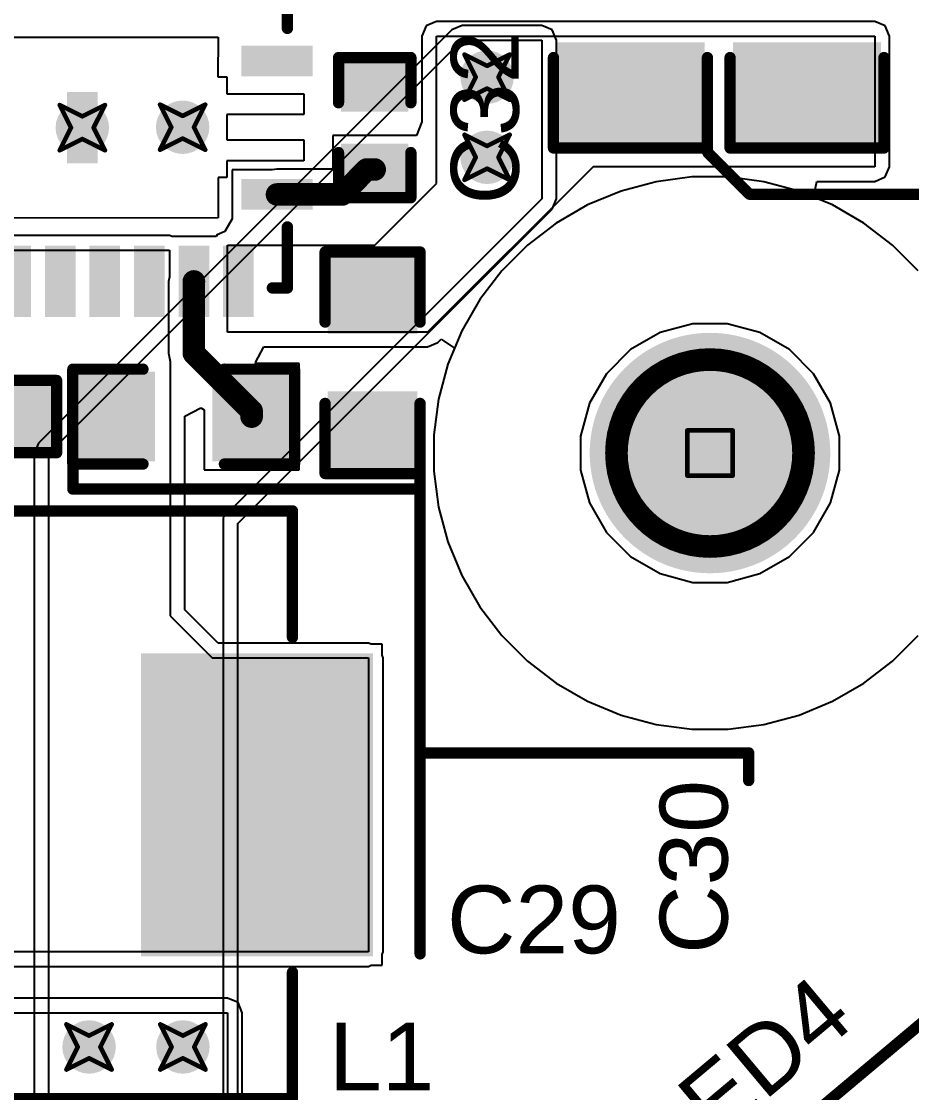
# Model space of a CAD drawing. Header units: inches. Extents: x -5 to 247, y -53 to 67.
# Drawn here: x 37.26 to 47.25, y -41.1 to -29.07 of the extents above; entities that cross this region are included whole.
import ezdxf

# ---------------------------------------------------------------- set-up
doc = ezdxf.new("R2010")
doc.units = ezdxf.units.IN
for name, color, linetype in [('Board Outline', 216, 'Continuous'), ('Bottom Layer', 5, 'Continuous'), ('Bottom Solder', 6, 'Continuous'), ('Drill Drawing', 1, 'Continuous'), ('Multi-Layer', 9, 'Continuous'), ('Pad Holes', 156, 'Continuous'), ('Top Layer', 1, 'Continuous'), ('Top Overlay', 2, 'Continuous'), ('Top Paste', 8, 'Continuous'), ('Top Solder', 216, 'Continuous'), ('Via Holes', 16, 'Continuous')]:
    doc.layers.add(name, color=color, linetype=linetype)
doc.styles.add('Arial', font='', dxfattribs={"height": 0.2})
doc.styles.get('Arial').set_extended_font_data('Arial')

# ---------------------------------------------------------------- blocks, each defined once
blk = doc.blocks.new('VQFN_20_EP_3_6_4_6__8')
at = {"layer": 'Top Layer'}
for points in [[(-0.628, 2.535), (-0.628, 1.835), (-0.872, 1.835), (-0.872, 2.535)], [(0.872, 2.535), (0.872, 1.835), (0.628, 1.835), (0.628, 2.535)], [(-1.377, 1.87), (-1.377, 1.626), (-2.077, 1.626), (-2.077, 1.87)], [(2.077, 1.87), (2.077, 1.626), (1.377, 1.626), (1.377, 1.87)], [(-1.377, 1.37), (-1.377, 1.126), (-2.077, 1.126), (-2.077, 1.37)], [(2.077, 1.37), (2.077, 1.126), (1.377, 1.126), (1.377, 1.37)], [(-1.377, 0.87), (-1.377, 0.626), (-2.077, 0.626), (-2.077, 0.87)], [(2.077, 0.87), (2.077, 0.626), (1.377, 0.626), (1.377, 0.87)], [(-1.377, 0.37), (-1.377, 0.126), (-2.077, 0.126), (-2.077, 0.37)], [(2.077, 0.37), (2.077, 0.126), (1.377, 0.126), (1.377, 0.37)], [(-0.35, 0.122), (0.35, 0.122), (0.35, -0.122), (-0.35, -0.122)], [(-1.377, -0.13), (-1.377, -0.374), (-2.077, -0.374), (-2.077, -0.13)], [(2.077, -0.13), (2.077, -0.374), (1.377, -0.374), (1.377, -0.13)], [(-1.377, -0.63), (-1.377, -0.874), (-2.077, -0.874), (-2.077, -0.63)], [(2.077, -0.63), (2.077, -0.874), (1.377, -0.874), (1.377, -0.63)], [(-1.377, -1.13), (-1.377, -1.374), (-2.077, -1.374), (-2.077, -1.13)], [(2.077, -1.13), (2.077, -1.374), (1.377, -1.374), (1.377, -1.13)], [(-1.377, -1.63), (-1.377, -1.874), (-2.077, -1.874), (-2.077, -1.63)], [(2.077, -1.63), (2.077, -1.874), (1.377, -1.874), (1.377, -1.63)], [(-0.628, -1.835), (-0.628, -2.535), (-0.872, -2.535), (-0.872, -1.835)], [(0.872, -1.835), (0.872, -2.535), (0.628, -2.535), (0.628, -1.835)]]:
    blk.add_hatch(color=1, dxfattribs=at).paths.add_polyline_path(points)
at = {"layer": 'Top Paste'}
for points in [[(-0.628, 2.535), (-0.628, 1.835), (-0.872, 1.835), (-0.872, 2.535)], [(0.872, 2.535), (0.872, 1.835), (0.628, 1.835), (0.628, 2.535)], [(-1.377, 1.87), (-1.377, 1.626), (-2.077, 1.626), (-2.077, 1.87)], [(2.077, 1.87), (2.077, 1.626), (1.377, 1.626), (1.377, 1.87)], [(-1.377, 1.37), (-1.377, 1.126), (-2.077, 1.126), (-2.077, 1.37)], [(2.077, 1.37), (2.077, 1.126), (1.377, 1.126), (1.377, 1.37)], [(-1.377, 0.87), (-1.377, 0.626), (-2.077, 0.626), (-2.077, 0.87)], [(2.077, 0.87), (2.077, 0.626), (1.377, 0.626), (1.377, 0.87)], [(-1.377, 0.37), (-1.377, 0.126), (-2.077, 0.126), (-2.077, 0.37)], [(2.077, 0.37), (2.077, 0.126), (1.377, 0.126), (1.377, 0.37)], [(-0.35, 0.122), (0.35, 0.122), (0.35, -0.122), (-0.35, -0.122)], [(-1.377, -0.13), (-1.377, -0.374), (-2.077, -0.374), (-2.077, -0.13)], [(2.077, -0.13), (2.077, -0.374), (1.377, -0.374), (1.377, -0.13)], [(-1.377, -0.63), (-1.377, -0.874), (-2.077, -0.874), (-2.077, -0.63)], [(2.077, -0.63), (2.077, -0.874), (1.377, -0.874), (1.377, -0.63)], [(-1.377, -1.13), (-1.377, -1.374), (-2.077, -1.374), (-2.077, -1.13)], [(2.077, -1.13), (2.077, -1.374), (1.377, -1.374), (1.377, -1.13)], [(-1.377, -1.63), (-1.377, -1.874), (-2.077, -1.874), (-2.077, -1.63)], [(2.077, -1.63), (2.077, -1.874), (1.377, -1.874), (1.377, -1.63)], [(-0.628, -1.835), (-0.628, -2.535), (-0.872, -2.535), (-0.872, -1.835)], [(0.872, -1.835), (0.872, -2.535), (0.628, -2.535), (0.628, -1.835)]]:
    blk.add_hatch(color=8, dxfattribs=at).paths.add_polyline_path(points)
at = {"layer": 'Top Solder'}
for points in [[(-0.578, 2.585), (-0.578, 1.785), (-0.922, 1.785), (-0.922, 2.585)], [(0.922, 2.585), (0.922, 1.785), (0.578, 1.785), (0.578, 2.585)], [(-1.327, 1.92), (-1.327, 1.576), (-2.127, 1.576), (-2.127, 1.92)], [(2.127, 1.92), (2.127, 1.576), (1.327, 1.576), (1.327, 1.92)], [(-1.327, 1.42), (-1.327, 1.076), (-2.127, 1.076), (-2.127, 1.42)], [(2.127, 1.42), (2.127, 1.076), (1.327, 1.076), (1.327, 1.42)], [(-1.327, 0.92), (-1.327, 0.576), (-2.127, 0.576), (-2.127, 0.92)], [(2.127, 0.92), (2.127, 0.576), (1.327, 0.576), (1.327, 0.92)], [(-1.327, 0.42), (-1.327, 0.076), (-2.127, 0.076), (-2.127, 0.42)], [(2.127, 0.42), (2.127, 0.076), (1.327, 0.076), (1.327, 0.42)], [(-0.4, 0.172), (0.4, 0.172), (0.4, -0.172), (-0.4, -0.172)], [(-1.327, -0.08), (-1.327, -0.424), (-2.127, -0.424), (-2.127, -0.08)], [(2.127, -0.08), (2.127, -0.424), (1.327, -0.424), (1.327, -0.08)], [(-1.327, -0.58), (-1.327, -0.924), (-2.127, -0.924), (-2.127, -0.58)], [(2.127, -0.58), (2.127, -0.924), (1.327, -0.924), (1.327, -0.58)], [(-1.327, -1.08), (-1.327, -1.424), (-2.127, -1.424), (-2.127, -1.08)], [(2.127, -1.08), (2.127, -1.424), (1.327, -1.424), (1.327, -1.08)], [(-1.327, -1.58), (-1.327, -1.924), (-2.127, -1.924), (-2.127, -1.58)], [(2.127, -1.58), (2.127, -1.924), (1.327, -1.924), (1.327, -1.58)], [(-0.578, -1.785), (-0.578, -2.585), (-0.922, -2.585), (-0.922, -1.785)], [(0.922, -1.785), (0.922, -2.585), (0.578, -2.585), (0.578, -1.785)]]:
    blk.add_hatch(color=216, dxfattribs=at).paths.add_polyline_path(points)
at = {"layer": 'Top Layer'}
for p, q in [((-0.374, 1.619), (-0.374, 2.481)), ((-0.374, 2.481), (-0.143, 2.48)), ((-0.143, 2.48), (-0.144, 1.618)), ((0.143, 1.621), (0.146, 2.485)), ((0.146, 2.485), (0.376, 2.485)), ((0.376, 2.485), (0.38, 1.621)), ((-0.567, 1.522), (-0.567, 1.62)), ((-0.567, 1.62), (-0.374, 1.619)), ((-0.144, 1.618), (0.145, 1.619)), ((0.145, 1.619), (0.143, 1.621)), ((0.38, 1.621), (0.565, 1.618)), ((0.565, 1.618), (0.566, 1.522)), ((-1.014, -1.526), (-1.016, 1.522)), ((-1.016, 1.522), (-0.567, 1.522)), ((0.566, 1.522), (1.016, 1.521)), ((1.016, 1.521), (1.016, -1.526)), ((-0.561, -1.526), (-1.014, -1.526)), ((-0.561, -1.624), (-0.561, -1.526)), ((1.016, -1.526), (0.571, -1.523)), ((0.571, -1.523), (0.571, -1.621)), ((-0.371, -1.621), (-0.561, -1.624)), ((-0.371, -2.485), (-0.371, -1.621)), ((0.147, -1.621), (-0.137, -1.624)), ((-0.137, -1.624), (-0.137, -2.485)), ((0.147, -2.485), (0.147, -1.621)), ((0.571, -1.621), (0.381, -1.624)), ((0.381, -1.624), (0.381, -2.485)), ((-0.137, -2.485), (-0.371, -2.485)), ((0.381, -2.485), (0.147, -2.485))]:
    blk.add_line(p, q, dxfattribs=at)
at = {"layer": 'Top Overlay', "const_width": 0.127}
for points in [[(-0.871, 2.823), (-0.617, 2.823)], [(-0.871, 2.823), (-0.744, 2.696)], [(-0.617, 2.823), (-0.744, 2.696)], [(-1.8, 2.298), (-1.115, 2.298)], [(-1.8, 2.298), (-1.8, 2.129)], [(1.115, 2.298), (1.8, 2.298)], [(1.8, 2.298), (1.8, 2.129)], [(-1.8, -2.133), (-1.8, -2.302)], [(1.8, -2.133), (1.8, -2.302)], [(-1.8, -2.302), (-1.115, -2.302)], [(1.115, -2.302), (1.8, -2.302)]]:
    blk.add_lwpolyline(points, dxfattribs=at)
at = {"layer": 'Top Overlay', "const_width": 0.0635}
for points in [[(-0.903, 2.823, 1), (-0.84, 2.823, 1)], [(-0.903, 2.823, 1), (-0.84, 2.823, 1)], [(-0.649, 2.823, 1), (-0.586, 2.823, 1)], [(-0.649, 2.823, 1), (-0.586, 2.823, 1)], [(-0.776, 2.696, 1), (-0.713, 2.696, 1)], [(-0.776, 2.696, 1), (-0.713, 2.696, 1)], [(-1.832, 2.298, 1), (-1.768, 2.298, 1)], [(-1.832, 2.298, 1), (-1.768, 2.298, 1)], [(-1.147, 2.298, 1), (-1.083, 2.298, 1)], [(1.083, 2.298, 1), (1.147, 2.298, 1)], [(1.768, 2.298, 1), (1.832, 2.298, 1)], [(1.768, 2.298, 1), (1.832, 2.298, 1)], [(-1.832, 2.129, 1), (-1.768, 2.129, 1)], [(1.768, 2.129, 1), (1.832, 2.129, 1)], [(-1.832, -2.133, 1), (-1.768, -2.133, 1)], [(1.768, -2.133, 1), (1.832, -2.133, 1)], [(-1.832, -2.302, 1), (-1.768, -2.302, 1)], [(-1.832, -2.302, 1), (-1.768, -2.302, 1)], [(-1.147, -2.302, 1), (-1.083, -2.302, 1)], [(1.083, -2.302, 1), (1.147, -2.302, 1)], [(1.768, -2.302, 1), (1.832, -2.302, 1)], [(1.768, -2.302, 1), (1.832, -2.302, 1)]]:
    blk.add_lwpolyline(points, format="xyb", close=True, dxfattribs=at)
blk = doc.blocks.new('HMS0603_2R2_14')
at = {"layer": 'Top Layer'}
for points in [[(-4.552, 1.65), (-2.052, 1.65), (-2.052, -1.65), (-4.552, -1.65)], [(2.052, 1.65), (4.552, 1.65), (4.552, -1.65), (2.052, -1.65)]]:
    blk.add_hatch(color=1, dxfattribs=at).paths.add_polyline_path(points)
at = {"layer": 'Top Paste'}
for points in [[(-4.552, 1.65), (-2.052, 1.65), (-2.052, -1.65), (-4.552, -1.65)], [(2.052, 1.65), (4.552, 1.65), (4.552, -1.65), (2.052, -1.65)]]:
    blk.add_hatch(color=8, dxfattribs=at).paths.add_polyline_path(points)
at = {"layer": 'Top Solder'}
for points in [[(-4.603, 1.701), (-2.001, 1.701), (-2.001, -1.701), (-4.603, -1.701)], [(2.001, 1.701), (4.603, 1.701), (4.603, -1.701), (2.001, -1.701)]]:
    blk.add_hatch(color=216, dxfattribs=at).paths.add_polyline_path(points)
at = {"layer": 'Top Overlay', "const_width": 0.127}
for points in [[(-3.7, 3.3), (3.7, 3.3)], [(-3.7, 1.881), (-3.7, 3.3)], [(3.7, 1.881), (3.7, 3.3)], [(-3.7, -3.3), (-3.7, -1.881)], [(3.7, -3.3), (3.7, -1.881)], [(-3.7, -3.3), (3.7, -3.3)]]:
    blk.add_lwpolyline(points, dxfattribs=at)
at = {"layer": 'Top Overlay', "const_width": 0.0635}
for points in [[(-3.732, 3.3, 1), (-3.668, 3.3, 1)], [(-3.732, 3.3, 1), (-3.668, 3.3, 1)], [(3.668, 3.3, 1), (3.732, 3.3, 1)], [(3.668, 3.3, 1), (3.732, 3.3, 1)], [(-3.732, 1.881, 1), (-3.668, 1.881, 1)], [(3.668, 1.881, 1), (3.732, 1.881, 1)], [(-3.732, -1.881, 1), (-3.668, -1.881, 1)], [(3.668, -1.881, 1), (3.732, -1.881, 1)], [(-3.732, -3.3, 1), (-3.668, -3.3, 1)], [(-3.732, -3.3, 1), (-3.668, -3.3, 1)], [(3.668, -3.3, 1), (3.732, -3.3, 1)], [(3.668, -3.3, 1), (3.732, -3.3, 1)]]:
    blk.add_lwpolyline(points, format="xyb", close=True, dxfattribs=at)
blk = doc.blocks.new('R___0402_21')
at = {"layer": 'Top Layer'}
for points in [[(-0.699, -0.318), (-0.699, 0.318), (-0.241, 0.318), (-0.241, -0.318)], [(0.241, -0.318), (0.241, 0.318), (0.699, 0.318), (0.699, -0.318)]]:
    blk.add_hatch(color=1, dxfattribs=at).paths.add_polyline_path(points)
at = {"layer": 'Top Paste'}
for points in [[(-0.699, -0.318), (-0.699, 0.318), (-0.241, 0.318), (-0.241, -0.318)], [(0.241, -0.318), (0.241, 0.318), (0.699, 0.318), (0.699, -0.318)]]:
    blk.add_hatch(color=8, dxfattribs=at).paths.add_polyline_path(points)
at = {"layer": 'Top Solder'}
for points in [[(-0.754, -0.373), (-0.754, 0.373), (-0.186, 0.373), (-0.186, -0.373)], [(0.186, -0.373), (0.186, 0.373), (0.754, 0.373), (0.754, -0.373)]]:
    blk.add_hatch(color=216, dxfattribs=at).paths.add_polyline_path(points)
at = {"layer": 'Top Overlay'}
for points, const_width in [([(-0.787, 0.406), (-0.787, -0.406)], 0.127), ([(0.787, 0.406), (-0.787, 0.406)], 0.127), ([(0.787, 0.406), (0.787, -0.406)], 0.127), ([(0.787, -0.406), (-0.787, -0.406)], 0.127), ([(0.813, -0.432), (-0.813, -0.432)], 0.00323)]:
    blk.add_lwpolyline(points, dxfattribs=dict(at, const_width=const_width))
for points, const_width in [([(-0.819, 0.406, 1), (-0.756, 0.406, 1)], 0.0635), ([(-0.819, 0.406, 1), (-0.756, 0.406, 1)], 0.0635), ([(0.756, 0.406, 1), (0.819, 0.406, 1)], 0.0635), ([(0.756, 0.406, 1), (0.819, 0.406, 1)], 0.0635), ([(-0.819, -0.406, 1), (-0.756, -0.406, 1)], 0.0635), ([(-0.819, -0.406, 1), (-0.756, -0.406, 1)], 0.0635), ([(0.756, -0.406, 1), (0.819, -0.406, 1)], 0.0635), ([(0.756, -0.406, 1), (0.819, -0.406, 1)], 0.0635), ([(-0.814, -0.432, 1), (-0.812, -0.432, 1)], 0.00161), ([(0.812, -0.432, 1), (0.814, -0.432, 1)], 0.00161)]:
    blk.add_lwpolyline(points, format="xyb", close=True, dxfattribs=dict(at, const_width=const_width))
blk = doc.blocks.new('C___0402_44')
at = {"layer": 'Top Layer'}
for points in [[(-0.699, -0.318), (-0.699, 0.317), (-0.241, 0.317), (-0.241, -0.318)], [(0.241, -0.318), (0.241, 0.317), (0.699, 0.317), (0.699, -0.318)]]:
    blk.add_hatch(color=1, dxfattribs=at).paths.add_polyline_path(points)
at = {"layer": 'Top Paste'}
for points in [[(-0.699, -0.318), (-0.699, 0.317), (-0.241, 0.317), (-0.241, -0.318)], [(0.241, -0.318), (0.241, 0.317), (0.699, 0.317), (0.699, -0.318)]]:
    blk.add_hatch(color=8, dxfattribs=at).paths.add_polyline_path(points)
at = {"layer": 'Top Solder'}
for points in [[(-0.758, -0.377), (-0.758, 0.377), (-0.181, 0.377), (-0.181, -0.377)], [(0.181, -0.377), (0.181, 0.377), (0.758, 0.377), (0.758, -0.377)]]:
    blk.add_hatch(color=216, dxfattribs=at).paths.add_polyline_path(points)
at = {"layer": 'Top Overlay', "const_width": 0.127}
for points in [[(-0.279, 0.406), (-0.787, 0.406)], [(-0.787, -0.406), (-0.787, 0.406)], [(0.787, 0.406), (0.279, 0.406)], [(0.787, -0.406), (0.787, 0.406)], [(-0.279, -0.406), (-0.787, -0.406)], [(0.787, -0.406), (0.279, -0.406)]]:
    blk.add_lwpolyline(points, dxfattribs=at)
at = {"layer": 'Top Overlay', "const_width": 0.0635}
for points in [[(-0.819, 0.406, 1), (-0.756, 0.406, 1)], [(-0.819, 0.406, 1), (-0.756, 0.406, 1)], [(-0.311, 0.406, 1), (-0.248, 0.406, 1)], [(0.248, 0.406, 1), (0.311, 0.406, 1)], [(0.756, 0.406, 1), (0.819, 0.406, 1)], [(0.756, 0.406, 1), (0.819, 0.406, 1)], [(-0.819, -0.406, 1), (-0.756, -0.406, 1)], [(-0.819, -0.406, 1), (-0.756, -0.406, 1)], [(-0.311, -0.406, 1), (-0.248, -0.406, 1)], [(0.248, -0.406, 1), (0.311, -0.406, 1)], [(0.756, -0.406, 1), (0.819, -0.406, 1)], [(0.756, -0.406, 1), (0.819, -0.406, 1)]]:
    blk.add_lwpolyline(points, format="xyb", close=True, dxfattribs=at)
blk = doc.blocks.new('C___0603_46')
at = {"layer": 'Top Layer'}
for points in [[(-0.381, 0.445), (-0.381, -0.445), (-1.143, -0.445), (-1.143, 0.445)], [(1.143, 0.445), (1.143, -0.445), (0.381, -0.445), (0.381, 0.445)]]:
    blk.add_hatch(color=1, dxfattribs=at).paths.add_polyline_path(points)
at = {"layer": 'Top Paste'}
for points in [[(-0.381, 0.445), (-0.381, -0.445), (-1.143, -0.445), (-1.143, 0.445)], [(1.143, 0.445), (1.143, -0.445), (0.381, -0.445), (0.381, 0.445)]]:
    blk.add_hatch(color=8, dxfattribs=at).paths.add_polyline_path(points)
at = {"layer": 'Top Solder'}
for points in [[(-0.321, 0.504), (-0.321, -0.504), (-1.203, -0.504), (-1.203, 0.504)], [(1.203, 0.504), (1.203, -0.504), (0.321, -0.504), (0.321, 0.504)]]:
    blk.add_hatch(color=216, dxfattribs=at).paths.add_polyline_path(points)
at = {"layer": 'Top Overlay', "const_width": 0.127}
for points in [[(-1.245, 0.533), (-1.245, -0.533)], [(-1.245, 0.533), (-0.457, 0.533)], [(0.457, 0.533), (1.245, 0.533)], [(1.245, 0.533), (1.245, -0.533)], [(-1.245, -0.533), (-0.457, -0.533)], [(0.457, -0.533), (1.245, -0.533)]]:
    blk.add_lwpolyline(points, dxfattribs=at)
at = {"layer": 'Top Overlay', "const_width": 0.0635}
for points in [[(-1.276, 0.533, 1), (-1.213, 0.533, 1)], [(-1.276, 0.533, 1), (-1.213, 0.533, 1)], [(-0.489, 0.533, 1), (-0.425, 0.533, 1)], [(0.425, 0.533, 1), (0.489, 0.533, 1)], [(1.213, 0.533, 1), (1.276, 0.533, 1)], [(1.213, 0.533, 1), (1.276, 0.533, 1)], [(-1.276, -0.533, 1), (-1.213, -0.533, 1)], [(-1.276, -0.533, 1), (-1.213, -0.533, 1)], [(-0.489, -0.533, 1), (-0.425, -0.533, 1)], [(0.425, -0.533, 1), (0.489, -0.533, 1)], [(1.213, -0.533, 1), (1.276, -0.533, 1)], [(1.213, -0.533, 1), (1.276, -0.533, 1)]]:
    blk.add_lwpolyline(points, format="xyb", close=True, dxfattribs=at)
blk = doc.blocks.new('C___0603_47')
at = {"layer": 'Top Layer'}
for points in [[(-0.381, 0.445), (-0.381, -0.445), (-1.143, -0.445), (-1.143, 0.445)], [(1.143, 0.445), (1.143, -0.445), (0.381, -0.445), (0.381, 0.445)]]:
    blk.add_hatch(color=1, dxfattribs=at).paths.add_polyline_path(points)
at = {"layer": 'Top Paste'}
for points in [[(-0.381, 0.445), (-0.381, -0.445), (-1.143, -0.445), (-1.143, 0.445)], [(1.143, 0.445), (1.143, -0.445), (0.381, -0.445), (0.381, 0.445)]]:
    blk.add_hatch(color=8, dxfattribs=at).paths.add_polyline_path(points)
at = {"layer": 'Top Solder'}
for points in [[(-0.321, 0.504), (-0.321, -0.504), (-1.203, -0.504), (-1.203, 0.504)], [(1.203, 0.504), (1.203, -0.504), (0.321, -0.504), (0.321, 0.504)]]:
    blk.add_hatch(color=216, dxfattribs=at).paths.add_polyline_path(points)
at = {"layer": 'Top Overlay', "const_width": 0.127}
for points in [[(-1.245, -0.533), (-1.245, 0.533)], [(-1.245, 0.533), (-0.457, 0.533)], [(0.457, 0.533), (1.245, 0.533)], [(1.245, -0.533), (1.245, 0.533)], [(-1.245, -0.533), (-0.457, -0.533)], [(0.457, -0.533), (1.245, -0.533)]]:
    blk.add_lwpolyline(points, dxfattribs=at)
at = {"layer": 'Top Overlay', "const_width": 0.0635}
for points in [[(-1.276, 0.533, 1), (-1.213, 0.533, 1)], [(-1.276, 0.533, 1), (-1.213, 0.533, 1)], [(-0.489, 0.533, 1), (-0.425, 0.533, 1)], [(0.425, 0.533, 1), (0.489, 0.533, 1)], [(1.213, 0.533, 1), (1.276, 0.533, 1)], [(1.213, 0.533, 1), (1.276, 0.533, 1)], [(-1.276, -0.533, 1), (-1.213, -0.533, 1)], [(-1.276, -0.533, 1), (-1.213, -0.533, 1)], [(-0.489, -0.533, 1), (-0.425, -0.533, 1)], [(0.425, -0.533, 1), (0.489, -0.533, 1)], [(1.213, -0.533, 1), (1.276, -0.533, 1)], [(1.213, -0.533, 1), (1.276, -0.533, 1)]]:
    blk.add_lwpolyline(points, format="xyb", close=True, dxfattribs=at)
blk = doc.blocks.new('C___0805_48')
at = {"layer": 'Top Layer'}
for points in [[(-1.524, 0.762), (-0.508, 0.762), (-0.508, -0.762), (-1.524, -0.762)], [(0.508, 0.762), (1.524, 0.762), (1.524, -0.762), (0.508, -0.762)]]:
    blk.add_hatch(color=1, dxfattribs=at).paths.add_polyline_path(points)
at = {"layer": 'Top Paste'}
for points in [[(-1.524, 0.762), (-0.508, 0.762), (-0.508, -0.762), (-1.524, -0.762)], [(0.508, 0.762), (1.524, 0.762), (1.524, -0.762), (0.508, -0.762)]]:
    blk.add_hatch(color=8, dxfattribs=at).paths.add_polyline_path(points)
at = {"layer": 'Top Solder'}
for points in [[(-1.594, 0.832), (-0.438, 0.832), (-0.438, -0.832), (-1.594, -0.832)], [(0.438, 0.832), (1.594, 0.832), (1.594, -0.832), (0.438, -0.832)]]:
    blk.add_hatch(color=216, dxfattribs=at).paths.add_polyline_path(points)
at = {"layer": 'Top Overlay', "const_width": 0.127}
for points in [[(-1.626, -0.864), (-1.626, 0.864)], [(-0.61, 0.864), (-1.626, 0.864)], [(1.626, 0.864), (0.61, 0.864)], [(1.626, -0.864), (1.626, 0.864)], [(-0.61, -0.864), (-1.626, -0.864)], [(1.626, -0.864), (0.61, -0.864)]]:
    blk.add_lwpolyline(points, dxfattribs=at)
at = {"layer": 'Top Overlay', "const_width": 0.0635}
for points in [[(-1.657, 0.864, 1), (-1.594, 0.864, 1)], [(-1.657, 0.864, 1), (-1.594, 0.864, 1)], [(-0.641, 0.864, 1), (-0.578, 0.864, 1)], [(0.578, 0.864, 1), (0.641, 0.864, 1)], [(1.594, 0.864, 1), (1.657, 0.864, 1)], [(1.594, 0.864, 1), (1.657, 0.864, 1)], [(-1.657, -0.864, 1), (-1.594, -0.864, 1)], [(-1.657, -0.864, 1), (-1.594, -0.864, 1)], [(-0.641, -0.864, 1), (-0.578, -0.864, 1)], [(0.578, -0.864, 1), (0.641, -0.864, 1)], [(1.594, -0.864, 1), (1.657, -0.864, 1)], [(1.594, -0.864, 1), (1.657, -0.864, 1)]]:
    blk.add_lwpolyline(points, format="xyb", close=True, dxfattribs=at)
blk = doc.blocks.new('C___0805_49')
at = {"layer": 'Top Layer'}
for points in [[(-1.524, 0.762), (-0.508, 0.762), (-0.508, -0.762), (-1.524, -0.762)], [(0.508, 0.762), (1.524, 0.762), (1.524, -0.762), (0.508, -0.762)]]:
    blk.add_hatch(color=1, dxfattribs=at).paths.add_polyline_path(points)
at = {"layer": 'Top Paste'}
for points in [[(-1.524, 0.762), (-0.508, 0.762), (-0.508, -0.762), (-1.524, -0.762)], [(0.508, 0.762), (1.524, 0.762), (1.524, -0.762), (0.508, -0.762)]]:
    blk.add_hatch(color=8, dxfattribs=at).paths.add_polyline_path(points)
at = {"layer": 'Top Solder'}
for points in [[(-1.594, 0.832), (-0.438, 0.832), (-0.438, -0.832), (-1.594, -0.832)], [(0.438, 0.832), (1.594, 0.832), (1.594, -0.832), (0.438, -0.832)]]:
    blk.add_hatch(color=216, dxfattribs=at).paths.add_polyline_path(points)
at = {"layer": 'Top Overlay', "const_width": 0.127}
for points in [[(-1.626, -0.864), (-1.626, 0.864)], [(-0.61, 0.864), (-1.626, 0.864)], [(1.626, 0.864), (0.61, 0.864)], [(1.626, -0.864), (1.626, 0.864)], [(-0.61, -0.864), (-1.626, -0.864)], [(1.626, -0.864), (0.61, -0.864)]]:
    blk.add_lwpolyline(points, dxfattribs=at)
at = {"layer": 'Top Overlay', "const_width": 0.0635}
for points in [[(-1.657, 0.864, 1), (-1.594, 0.864, 1)], [(-1.657, 0.864, 1), (-1.594, 0.864, 1)], [(-0.641, 0.864, 1), (-0.578, 0.864, 1)], [(0.578, 0.864, 1), (0.641, 0.864, 1)], [(1.594, 0.864, 1), (1.657, 0.864, 1)], [(1.594, 0.864, 1), (1.657, 0.864, 1)], [(-1.657, -0.864, 1), (-1.594, -0.864, 1)], [(-1.657, -0.864, 1), (-1.594, -0.864, 1)], [(-0.641, -0.864, 1), (-0.578, -0.864, 1)], [(0.578, -0.864, 1), (0.641, -0.864, 1)], [(1.594, -0.864, 1), (1.657, -0.864, 1)], [(1.594, -0.864, 1), (1.657, -0.864, 1)]]:
    blk.add_lwpolyline(points, format="xyb", close=True, dxfattribs=at)
blk = doc.blocks.new('WS2812B_XF02_W_74')
at = {"layer": 'Top Layer'}
for points in [[(-3.25, 2.15), (-1.75, 2.15), (-1.75, 1.15), (-3.25, 1.15)], [(3.25, 1.15), (1.75, 1.15), (1.75, 2.15), (3.25, 2.15)], [(-3.25, -1.15), (-1.75, -1.15), (-1.75, -2.15), (-3.25, -2.15)], [(1.75, -1.15), (3.25, -1.15), (3.25, -2.15), (1.75, -2.15)]]:
    blk.add_hatch(color=1, dxfattribs=at).paths.add_polyline_path(points)
at = {"layer": 'Top Paste'}
for points in [[(-3.25, 2.15), (-1.75, 2.15), (-1.75, 1.15), (-3.25, 1.15)], [(3.25, 1.15), (1.75, 1.15), (1.75, 2.15), (3.25, 2.15)], [(-3.25, -1.15), (-1.75, -1.15), (-1.75, -2.15), (-3.25, -2.15)], [(1.75, -1.15), (3.25, -1.15), (3.25, -2.15), (1.75, -2.15)]]:
    blk.add_hatch(color=8, dxfattribs=at).paths.add_polyline_path(points)
at = {"layer": 'Top Solder'}
for points in [[(-3.352, 2.252), (-1.648, 2.252), (-1.648, 1.048), (-3.352, 1.048)], [(3.352, 1.048), (1.648, 1.048), (1.648, 2.252), (3.352, 2.252)], [(-3.352, -1.048), (-1.648, -1.048), (-1.648, -2.252), (-3.352, -2.252)], [(1.648, -1.048), (3.352, -1.048), (3.352, -2.252), (1.648, -2.252)]]:
    blk.add_hatch(color=216, dxfattribs=at).paths.add_polyline_path(points)
at = {"layer": 'Top Overlay'}
for points, const_width in [([(-2.5, 2.551), (2.5, 2.551)], 0.127), ([(-3.556, 1.803), (-3.556, 1.549)], 0.254), ([(-3.556, 1.803), (-3.429, 1.676)], 0.254), ([(-3.556, 1.549), (-3.429, 1.676)], 0.254), ([(-2.5, -2.551), (2.5, -2.551)], 0.127)]:
    blk.add_lwpolyline(points, dxfattribs=dict(at, const_width=const_width))
for points, const_width in [([(-2.532, 2.551, 1), (-2.468, 2.551, 1)], 0.0635), ([(2.468, 2.551, 1), (2.532, 2.551, 1)], 0.0635), ([(-3.62, 1.803, 1), (-3.493, 1.803, 1)], 0.127), ([(-3.62, 1.803, 1), (-3.493, 1.803, 1)], 0.127), ([(-3.493, 1.676, 1), (-3.366, 1.676, 1)], 0.127), ([(-3.493, 1.676, 1), (-3.366, 1.676, 1)], 0.127), ([(-3.619, 1.549, 1), (-3.493, 1.549, 1)], 0.127), ([(-3.619, 1.549, 1), (-3.493, 1.549, 1)], 0.127), ([(-2.532, -2.551, 1), (-2.468, -2.551, 1)], 0.0635), ([(2.468, -2.551, 1), (2.532, -2.551, 1)], 0.0635)]:
    blk.add_lwpolyline(points, format="xyb", close=True, dxfattribs=dict(at, const_width=const_width))

msp = doc.modelspace()

# ---------------------------------------------------------------- hatches: boundary and pattern name
at = {"layer": 'Bottom Layer'}
h = msp.add_hatch(color=5, dxfattribs=at)
edge = h.paths.add_edge_path()
edge.add_arc((42.485, -29.7), 0.3, 0, 360)
h = msp.add_hatch(color=5, dxfattribs=at)
edge = h.paths.add_edge_path()
edge.add_arc((37.942, -30.267), 0.3, 0, 360)
h = msp.add_hatch(color=5, dxfattribs=at)
edge = h.paths.add_edge_path()
edge.add_arc((39.068, -30.262), 0.3, 0, 360)
h = msp.add_hatch(color=5, dxfattribs=at)
edge = h.paths.add_edge_path()
edge.add_arc((42.485, -30.6), 0.3, 0, 360)
h = msp.add_hatch(color=5, dxfattribs=at)
edge = h.paths.add_edge_path()
edge.add_arc((44.987, -33.921), 1.3, 0, 360)
h = msp.add_hatch(color=5, dxfattribs=at)
edge = h.paths.add_edge_path()
edge.add_arc((38.018, -40.591), 0.3, 0, 360)
h = msp.add_hatch(color=5, dxfattribs=at)
edge = h.paths.add_edge_path()
edge.add_arc((39.071, -40.591), 0.3, 0, 360)
at = {"layer": 'Bottom Solder'}
h = msp.add_hatch(color=6, dxfattribs=at)
edge = h.paths.add_edge_path()
edge.add_arc((44.987, -33.921), 1.35, 0, 360)
at = {"layer": 'Multi-Layer'}
h = msp.add_hatch(color=9, dxfattribs=at)
edge = h.paths.add_edge_path()
edge.add_arc((44.987, -33.921), 1.3, 0, 360)
at = {"layer": 'Pad Holes'}
h = msp.add_hatch(color=7, dxfattribs=at)
edge = h.paths.add_edge_path()
edge.add_arc((44.987, -33.921), 1.05, 0, 360)
at = {"layer": 'Top Layer'}
h = msp.add_hatch(color=1, dxfattribs=at)
edge = h.paths.add_edge_path()
edge.add_arc((42.485, -29.7), 0.3, 0, 360)
h = msp.add_hatch(color=1, dxfattribs=at)
edge = h.paths.add_edge_path()
edge.add_arc((37.942, -30.267), 0.3, 0, 360)
h = msp.add_hatch(color=1, dxfattribs=at)
edge = h.paths.add_edge_path()
edge.add_arc((39.068, -30.262), 0.3, 0, 360)
h = msp.add_hatch(color=1, dxfattribs=at)
edge = h.paths.add_edge_path()
edge.add_arc((42.485, -30.6), 0.3, 0, 360)
h = msp.add_hatch(color=1, dxfattribs=at)
edge = h.paths.add_edge_path()
edge.add_arc((44.987, -33.921), 1.3, 0, 360)
h = msp.add_hatch(color=1, dxfattribs=at)
edge = h.paths.add_edge_path()
edge.add_arc((38.018, -40.591), 0.3, 0, 360)
h = msp.add_hatch(color=1, dxfattribs=at)
edge = h.paths.add_edge_path()
edge.add_arc((39.071, -40.591), 0.3, 0, 360)
at = {"layer": 'Top Solder'}
h = msp.add_hatch(color=216, dxfattribs=at)
edge = h.paths.add_edge_path()
edge.add_arc((44.987, -33.921), 1.35, 0, 360)
at = {"layer": 'Via Holes'}
h = msp.add_hatch(color=7, dxfattribs=at)
edge = h.paths.add_edge_path()
edge.add_arc((42.485, -29.7), 0.15, 0, 360)
h = msp.add_hatch(color=7, dxfattribs=at)
edge = h.paths.add_edge_path()
edge.add_arc((37.942, -30.267), 0.15, 0, 360)
h = msp.add_hatch(color=7, dxfattribs=at)
edge = h.paths.add_edge_path()
edge.add_arc((39.068, -30.262), 0.15, 0, 360)
h = msp.add_hatch(color=7, dxfattribs=at)
edge = h.paths.add_edge_path()
edge.add_arc((42.485, -30.6), 0.15, 0, 360)
h = msp.add_hatch(color=7, dxfattribs=at)
edge = h.paths.add_edge_path()
edge.add_arc((38.018, -40.591), 0.15, 0, 360)
h = msp.add_hatch(color=7, dxfattribs=at)
edge = h.paths.add_edge_path()
edge.add_arc((39.071, -40.591), 0.15, 0, 360)

# ---------------------------------------------------------------- linework, layer by layer
at = {"layer": 'Board Outline', "const_width": 0.254}
msp.add_lwpolyline([(49.772, 6.348, -0.6504), (32.118, -53.055)], format="xyb", dxfattribs=at)
at = {"layer": 'Board Outline'}
for points, const_width in [([(46.037, -33.921, 1), (43.937, -33.921, 1)], 0.254), ([(43.874, -33.921, 1), (44.001, -33.921, 1)], 0.127), ([(45.974, -33.921, 1), (46.101, -33.921, 1)], 0.127)]:
    msp.add_lwpolyline(points, format="xyb", close=True, dxfattribs=dict(at, const_width=const_width))
at = {"layer": 'Bottom Layer'}
for p, q in [((42.09, -29.17), (37.45, -33.809)), ((42.206, -29.121), (42.09, -29.17)), ((43.1, -29.121), (42.206, -29.121)), ((43.217, -29.17), (43.1, -29.121)), ((43.265, -29.286), (43.217, -29.17)), ((37.567, -33.926), (42.206, -29.286)), ((42.206, -29.286), (43.1, -29.286)), ((43.1, -29.286), (43.1, -31.066)), ((43.265, -31.066), (43.265, -29.286)), ((43.1, -31.066), (39.522, -34.644)), ((43.217, -31.183), (43.265, -31.066)), ((39.687, -34.712), (43.217, -31.183)), ((44.796, -32.469), (44.427, -32.568)), ((45.178, -32.469), (44.796, -32.469)), ((45.548, -32.568), (45.178, -32.469)), ((44.427, -32.568), (44.095, -32.759)), ((45.879, -32.759), (45.548, -32.568)), ((44.095, -32.759), (43.825, -33.03)), ((46.149, -33.03), (45.879, -32.759)), ((43.825, -33.03), (43.634, -33.361)), ((46.341, -33.361), (46.149, -33.03)), ((43.634, -33.361), (43.535, -33.73)), ((46.44, -33.73), (46.341, -33.361)), ((43.535, -33.73), (43.535, -34.113)), ((46.44, -34.113), (46.44, -33.73)), ((37.45, -33.809), (37.402, -33.926)), ((37.402, -33.926), (37.402, -41.834)), ((37.567, -41.834), (37.567, -33.926)), ((43.535, -34.113), (43.634, -34.482)), ((46.341, -34.482), (46.44, -34.113)), ((43.634, -34.482), (43.825, -34.813)), ((46.149, -34.813), (46.341, -34.482)), ((39.522, -34.644), (39.522, -41.834)), ((39.687, -41.834), (39.687, -34.712)), ((43.825, -34.813), (44.095, -35.084)), ((45.879, -35.084), (46.149, -34.813)), ((44.095, -35.084), (44.427, -35.275)), ((45.548, -35.275), (45.879, -35.084)), ((44.427, -35.275), (44.796, -35.374)), ((45.178, -35.374), (45.548, -35.275)), ((44.796, -35.374), (45.178, -35.374))]:
    msp.add_line(p, q, dxfattribs=at)
at = {"layer": 'Bottom Layer', "const_width": 0.381}
msp.add_lwpolyline([(48.45, -39.171, -0.411701), (35.55, -50.623)], format="xyb", dxfattribs=at)
at = {"layer": 'Drill Drawing', "const_width": 0.0508}
for points in [[(42.231, -29.446), (42.485, -29.573)], [(42.231, -29.446), (42.358, -29.7)], [(42.485, -29.573), (42.739, -29.446)], [(42.612, -29.7), (42.739, -29.446)], [(42.231, -29.954), (42.358, -29.7)], [(42.612, -29.7), (42.739, -29.954)], [(42.231, -29.954), (42.485, -29.827)], [(42.485, -29.827), (42.739, -29.954)], [(37.688, -30.013), (37.942, -30.14)], [(37.688, -30.013), (37.815, -30.267)], [(37.942, -30.14), (38.196, -30.013)], [(38.069, -30.267), (38.196, -30.013)], [(38.814, -30.008), (39.068, -30.135)], [(38.814, -30.008), (38.941, -30.262)], [(39.068, -30.135), (39.322, -30.008)], [(39.195, -30.262), (39.322, -30.008)], [(37.688, -30.521), (37.815, -30.267)], [(38.069, -30.267), (38.196, -30.521)], [(38.814, -30.516), (38.941, -30.262)], [(39.195, -30.262), (39.322, -30.516)], [(37.688, -30.521), (37.942, -30.394)], [(37.942, -30.394), (38.196, -30.521)], [(38.814, -30.516), (39.068, -30.389)], [(39.068, -30.389), (39.322, -30.516)], [(42.231, -30.346), (42.485, -30.473)], [(42.231, -30.346), (42.358, -30.6)], [(42.485, -30.473), (42.739, -30.346)], [(42.612, -30.6), (42.739, -30.346)], [(42.231, -30.854), (42.358, -30.6)], [(42.612, -30.6), (42.739, -30.854)], [(42.231, -30.854), (42.485, -30.727)], [(42.485, -30.727), (42.739, -30.854)], [(44.733, -33.667), (45.241, -33.667)], [(44.733, -34.175), (44.733, -33.667)], [(45.241, -34.175), (45.241, -33.667)], [(44.733, -34.175), (45.241, -34.175)], [(37.764, -40.337), (38.018, -40.464)], [(37.764, -40.337), (37.891, -40.591)], [(38.018, -40.464), (38.272, -40.337)], [(38.145, -40.591), (38.272, -40.337)], [(38.817, -40.337), (39.071, -40.464)], [(38.817, -40.337), (38.944, -40.591)], [(39.071, -40.464), (39.325, -40.337)], [(39.198, -40.591), (39.325, -40.337)], [(37.764, -40.845), (37.891, -40.591)], [(38.145, -40.591), (38.272, -40.845)], [(38.817, -40.845), (38.944, -40.591)], [(39.198, -40.591), (39.325, -40.845)], [(37.764, -40.845), (38.018, -40.718)], [(38.018, -40.718), (38.272, -40.845)], [(38.817, -40.845), (39.071, -40.718)], [(39.071, -40.718), (39.325, -40.845)]]:
    msp.add_lwpolyline(points, dxfattribs=at)
at = {"layer": 'Drill Drawing', "const_width": 0.0254}
for points in [[(42.219, -29.446, 1), (42.244, -29.446, 1)], [(42.219, -29.446, 1), (42.244, -29.446, 1)], [(42.727, -29.446, 1), (42.752, -29.446, 1)], [(42.727, -29.446, 1), (42.752, -29.446, 1)], [(42.473, -29.573, 1), (42.498, -29.573, 1)], [(42.473, -29.573, 1), (42.498, -29.573, 1)], [(42.346, -29.7, 1), (42.371, -29.7, 1)], [(42.346, -29.7, 1), (42.371, -29.7, 1)], [(42.6, -29.7, 1), (42.625, -29.7, 1)], [(42.6, -29.7, 1), (42.625, -29.7, 1)], [(42.473, -29.827, 1), (42.498, -29.827, 1)], [(42.473, -29.827, 1), (42.498, -29.827, 1)], [(42.219, -29.954, 1), (42.244, -29.954, 1)], [(42.219, -29.954, 1), (42.244, -29.954, 1)], [(42.727, -29.954, 1), (42.752, -29.954, 1)], [(42.727, -29.954, 1), (42.752, -29.954, 1)], [(37.676, -30.013, 1), (37.701, -30.013, 1)], [(37.676, -30.013, 1), (37.701, -30.013, 1)], [(38.184, -30.013, 1), (38.209, -30.013, 1)], [(38.184, -30.013, 1), (38.209, -30.013, 1)], [(38.802, -30.008, 1), (38.827, -30.008, 1)], [(38.802, -30.008, 1), (38.827, -30.008, 1)], [(39.31, -30.008, 1), (39.335, -30.008, 1)], [(39.31, -30.008, 1), (39.335, -30.008, 1)], [(37.93, -30.14, 1), (37.955, -30.14, 1)], [(37.93, -30.14, 1), (37.955, -30.14, 1)], [(39.056, -30.135, 1), (39.081, -30.135, 1)], [(39.056, -30.135, 1), (39.081, -30.135, 1)], [(37.803, -30.267, 1), (37.828, -30.267, 1)], [(37.803, -30.267, 1), (37.828, -30.267, 1)], [(38.057, -30.267, 1), (38.082, -30.267, 1)], [(38.057, -30.267, 1), (38.082, -30.267, 1)], [(38.929, -30.262, 1), (38.954, -30.262, 1)], [(38.929, -30.262, 1), (38.954, -30.262, 1)], [(39.183, -30.262, 1), (39.208, -30.262, 1)], [(39.183, -30.262, 1), (39.208, -30.262, 1)], [(37.93, -30.394, 1), (37.955, -30.394, 1)], [(37.93, -30.394, 1), (37.955, -30.394, 1)], [(39.056, -30.389, 1), (39.081, -30.389, 1)], [(39.056, -30.389, 1), (39.081, -30.389, 1)], [(42.219, -30.346, 1), (42.244, -30.346, 1)], [(42.219, -30.346, 1), (42.244, -30.346, 1)], [(42.727, -30.346, 1), (42.752, -30.346, 1)], [(42.727, -30.346, 1), (42.752, -30.346, 1)], [(37.676, -30.521, 1), (37.701, -30.521, 1)], [(37.676, -30.521, 1), (37.701, -30.521, 1)], [(38.184, -30.521, 1), (38.209, -30.521, 1)], [(38.184, -30.521, 1), (38.209, -30.521, 1)], [(38.802, -30.516, 1), (38.827, -30.516, 1)], [(38.802, -30.516, 1), (38.827, -30.516, 1)], [(39.31, -30.516, 1), (39.335, -30.516, 1)], [(39.31, -30.516, 1), (39.335, -30.516, 1)], [(42.473, -30.473, 1), (42.498, -30.473, 1)], [(42.473, -30.473, 1), (42.498, -30.473, 1)], [(42.346, -30.6, 1), (42.371, -30.6, 1)], [(42.346, -30.6, 1), (42.371, -30.6, 1)], [(42.6, -30.6, 1), (42.625, -30.6, 1)], [(42.6, -30.6, 1), (42.625, -30.6, 1)], [(42.473, -30.727, 1), (42.498, -30.727, 1)], [(42.473, -30.727, 1), (42.498, -30.727, 1)], [(42.219, -30.854, 1), (42.244, -30.854, 1)], [(42.219, -30.854, 1), (42.244, -30.854, 1)], [(42.727, -30.854, 1), (42.752, -30.854, 1)], [(42.727, -30.854, 1), (42.752, -30.854, 1)], [(44.72, -33.667, 1), (44.746, -33.667, 1)], [(44.72, -33.667, 1), (44.746, -33.667, 1)], [(45.228, -33.667, 1), (45.254, -33.667, 1)], [(45.228, -33.667, 1), (45.254, -33.667, 1)], [(44.72, -34.175, 1), (44.746, -34.175, 1)], [(44.72, -34.175, 1), (44.746, -34.175, 1)], [(45.228, -34.175, 1), (45.254, -34.175, 1)], [(45.228, -34.175, 1), (45.254, -34.175, 1)], [(37.751, -40.337, 1), (37.777, -40.337, 1)], [(37.751, -40.337, 1), (37.777, -40.337, 1)], [(38.259, -40.337, 1), (38.285, -40.337, 1)], [(38.259, -40.337, 1), (38.285, -40.337, 1)], [(38.804, -40.337, 1), (38.83, -40.337, 1)], [(38.804, -40.337, 1), (38.83, -40.337, 1)], [(39.312, -40.337, 1), (39.338, -40.337, 1)], [(39.312, -40.337, 1), (39.338, -40.337, 1)], [(38.005, -40.464, 1), (38.031, -40.464, 1)], [(38.005, -40.464, 1), (38.031, -40.464, 1)], [(39.058, -40.464, 1), (39.084, -40.464, 1)], [(39.058, -40.464, 1), (39.084, -40.464, 1)], [(37.878, -40.591, 1), (37.904, -40.591, 1)], [(37.878, -40.591, 1), (37.904, -40.591, 1)], [(38.132, -40.591, 1), (38.158, -40.591, 1)], [(38.132, -40.591, 1), (38.158, -40.591, 1)], [(38.931, -40.591, 1), (38.957, -40.591, 1)], [(38.931, -40.591, 1), (38.957, -40.591, 1)], [(39.185, -40.591, 1), (39.211, -40.591, 1)], [(39.185, -40.591, 1), (39.211, -40.591, 1)], [(38.005, -40.718, 1), (38.031, -40.718, 1)], [(38.005, -40.718, 1), (38.031, -40.718, 1)], [(39.058, -40.718, 1), (39.084, -40.718, 1)], [(39.058, -40.718, 1), (39.084, -40.718, 1)], [(37.751, -40.845, 1), (37.777, -40.845, 1)], [(37.751, -40.845, 1), (37.777, -40.845, 1)], [(38.259, -40.845, 1), (38.285, -40.845, 1)], [(38.259, -40.845, 1), (38.285, -40.845, 1)], [(38.804, -40.845, 1), (38.83, -40.845, 1)], [(38.804, -40.845, 1), (38.83, -40.845, 1)], [(39.312, -40.845, 1), (39.338, -40.845, 1)], [(39.312, -40.845, 1), (39.338, -40.845, 1)]]:
    msp.add_lwpolyline(points, format="xyb", close=True, dxfattribs=at)
at = {"layer": 'Top Layer'}
for p, q in [((41.917, -29.074), (41.8, -29.123)), ((46.838, -29.074), (41.917, -29.074)), ((46.954, -29.123), (46.838, -29.074)), ((41.8, -29.123), (41.752, -29.239)), ((47.003, -29.239), (46.954, -29.123)), ((41.752, -29.239), (41.752, -30.202)), ((41.917, -30.894), (41.917, -29.239)), ((41.917, -29.239), (46.838, -29.239)), ((46.838, -29.239), (46.838, -30.705)), ((47.003, -30.705), (47.003, -29.239)), ((41.752, -30.202), (41.694, -30.356)), ((41.694, -30.356), (40.754, -30.356)), ((40.754, -30.356), (40.754, -30.718)), ((40.074, -30.742), (39.625, -30.742)), ((39.625, -30.742), (39.625, -31.291)), ((40.127, -30.732), (40.074, -30.742)), ((40.74, -30.732), (40.127, -30.732)), ((40.754, -30.718), (40.74, -30.732)), ((43.674, -30.705), (41.815, -32.563)), ((46.838, -30.705), (43.674, -30.705)), ((46.954, -30.821), (47.003, -30.705)), ((41.225, -31.586), (41.917, -30.894)), ((44.381, -30.874), (43.989, -30.98)), ((44.784, -30.821), (44.381, -30.874)), ((44.987, -30.821), (44.784, -30.821)), ((45.19, -30.821), (44.987, -30.821)), ((45.593, -30.874), (45.19, -30.821)), ((45.986, -30.98), (45.593, -30.874)), ((46.149, -31.047), (46.185, -30.87)), ((46.185, -30.87), (46.838, -30.87)), ((46.838, -30.87), (46.954, -30.821)), ((43.989, -30.98), (43.613, -31.135)), ((46.361, -31.135), (45.986, -30.98)), ((43.613, -31.135), (43.261, -31.338)), ((46.361, -31.135), (46.149, -31.047)), ((46.713, -31.338), (46.361, -31.135)), ((46.713, -31.338), (46.361, -31.135)), ((39.625, -31.291), (39.54, -31.434)), ((43.261, -31.338), (42.939, -31.586)), ((47.036, -31.586), (46.713, -31.338)), ((47.036, -31.586), (46.713, -31.338)), ((38.92, -31.479), (37.072, -31.479)), ((38.95, -31.491), (38.92, -31.479)), ((39.445, -31.491), (38.95, -31.491)), ((39.454, -31.469), (39.445, -31.491)), ((39.54, -31.434), (39.454, -31.469)), ((39.571, -32.563), (39.571, -31.586)), ((39.571, -31.586), (41.225, -31.586)), ((42.939, -31.586), (42.651, -31.873)), ((47.323, -31.873), (47.036, -31.586)), ((47.323, -31.873), (47.036, -31.586)), ((37.072, -31.644), (38.92, -31.644)), ((38.92, -31.644), (38.92, -31.941)), ((42.651, -31.873), (42.404, -32.195)), ((38.92, -31.941), (38.909, -31.994)), ((38.909, -31.994), (38.909, -32.801)), ((42.404, -32.195), (42.201, -32.547)), ((41.815, -32.563), (39.571, -32.563)), ((42.201, -32.547), (42.045, -32.923)), ((41.815, -32.728), (41.932, -32.68)), ((41.932, -32.68), (41.969, -32.643)), ((41.969, -32.643), (42.12, -32.743)), ((38.909, -32.801), (38.909, -32.801)), ((38.909, -32.801), (38.928, -32.894)), ((39.885, -32.906), (39.98, -32.728)), ((39.98, -32.728), (41.815, -32.728)), ((42.12, -32.743), (42.045, -32.923)), ((38.928, -32.894), (38.928, -35.75)), ((39.891, -32.915), (39.885, -32.906)), ((40.376, -32.915), (39.891, -32.915)), ((40.376, -34.109), (40.376, -32.915)), ((42.045, -32.923), (41.94, -33.315)), ((42.045, -32.923), (41.94, -33.315)), ((41.94, -33.315), (41.887, -33.718)), ((41.94, -33.315), (41.887, -33.718)), ((39.093, -33.507), (39.271, -33.412)), ((39.271, -33.412), (39.309, -33.437)), ((39.309, -33.437), (39.309, -34.109)), ((39.093, -35.682), (39.093, -33.507)), ((41.887, -33.718), (41.887, -33.921)), ((41.887, -33.718), (41.887, -34.125)), ((41.887, -33.921), (41.887, -33.921)), ((41.887, -33.921), (41.887, -34.125)), ((39.309, -34.109), (40.376, -34.109)), ((41.887, -34.125), (41.94, -34.528)), ((41.887, -34.125), (41.94, -34.528)), ((41.94, -34.528), (42.045, -34.92)), ((41.94, -34.528), (42.045, -34.92)), ((42.045, -34.92), (42.201, -35.295)), ((42.045, -34.92), (42.201, -35.295)), ((42.201, -35.295), (42.404, -35.647)), ((42.201, -35.295), (42.404, -35.647)), ((39.468, -36.056), (39.093, -35.682)), ((42.404, -35.647), (42.651, -35.97)), ((42.404, -35.647), (42.651, -35.97)), ((38.928, -35.75), (39.399, -36.221)), ((41.154, -36.056), (39.468, -36.056)), ((41.184, -36.069), (41.154, -36.056)), ((41.306, -36.069), (41.184, -36.069)), ((41.306, -36.191), (41.306, -36.069)), ((42.651, -35.97), (42.939, -36.257)), ((42.651, -35.97), (42.939, -36.257)), ((47.036, -36.257), (47.323, -35.97)), ((47.036, -36.257), (47.323, -35.97)), ((41.319, -36.221), (41.306, -36.191)), ((39.399, -36.221), (41.154, -36.221)), ((41.154, -36.221), (41.154, -39.521)), ((41.319, -39.521), (41.319, -36.221)), ((42.939, -36.257), (43.261, -36.505)), ((42.939, -36.257), (43.261, -36.505)), ((46.713, -36.505), (47.036, -36.257)), ((46.713, -36.505), (47.036, -36.257)), ((43.261, -36.505), (43.613, -36.708)), ((43.261, -36.505), (43.613, -36.708)), ((46.361, -36.708), (46.713, -36.505)), ((46.361, -36.708), (46.713, -36.505)), ((43.613, -36.708), (43.989, -36.863)), ((43.613, -36.708), (43.989, -36.863)), ((45.986, -36.863), (46.361, -36.708)), ((45.986, -36.863), (46.361, -36.708)), ((43.989, -36.863), (44.381, -36.968)), ((43.989, -36.863), (44.381, -36.968)), ((45.593, -36.968), (45.986, -36.863)), ((45.593, -36.968), (45.986, -36.863)), ((44.381, -36.968), (44.784, -37.021)), ((44.381, -36.968), (44.784, -37.021)), ((44.784, -37.021), (44.987, -37.021)), ((44.784, -37.021), (45.19, -37.021)), ((44.987, -37.021), (45.19, -37.021)), ((45.19, -37.021), (45.593, -36.968)), ((45.19, -37.021), (45.593, -36.968)), ((41.154, -39.521), (37.072, -39.521)), ((41.306, -39.552), (41.319, -39.521)), ((41.306, -39.674), (41.306, -39.552)), ((37.072, -39.686), (41.154, -39.686)), ((41.154, -39.686), (41.184, -39.674)), ((41.184, -39.674), (41.306, -39.674)), ((39.573, -40.043), (37.072, -40.043)), ((39.69, -40.092), (39.573, -40.043)), ((39.738, -40.208), (39.69, -40.092)), ((35.56, -40.208), (39.573, -40.208)), ((39.573, -40.208), (39.573, -41.834)), ((39.738, -41.834), (39.738, -40.208))]:
    msp.add_line(p, q, dxfattribs=at)
at = {"layer": 'Top Layer', "const_width": 0.254}
for points in [[(41.033, -30.838), (41.135, -30.737)], [(41.135, -30.737), (41.224, -30.737)], [(40.858, -31.017), (41.033, -30.842)], [(41.033, -30.842), (41.033, -30.838)], [(40.127, -31.017), (40.858, -31.017)], [(39.194, -32.801), (39.194, -31.994)], [(39.194, -32.801), (39.842, -33.449)], [(39.842, -33.512), (39.842, -33.449)]]:
    msp.add_lwpolyline(points, dxfattribs=at)
at = {"layer": 'Top Layer', "const_width": 0.127}
for points in [[(41.071, -30.737, 1), (41.198, -30.737, 1)], [(41.071, -30.737, 1), (41.198, -30.737, 1)], [(41.16, -30.737, 1), (41.287, -30.737, 1)], [(40.97, -30.838, 1), (41.097, -30.838, 1)], [(40.97, -30.838, 1), (41.097, -30.838, 1)], [(40.97, -30.842, 1), (41.097, -30.842, 1)], [(40.97, -30.842, 1), (41.097, -30.842, 1)], [(40.064, -31.017, 1), (40.191, -31.017, 1)], [(40.795, -31.017, 1), (40.922, -31.017, 1)], [(40.795, -31.017, 1), (40.922, -31.017, 1)], [(39.131, -31.994, 1), (39.258, -31.994, 1)], [(39.131, -32.801, 1), (39.258, -32.801, 1)], [(39.131, -32.801, 1), (39.258, -32.801, 1)], [(39.779, -33.449, 1), (39.906, -33.449, 1)], [(39.779, -33.449, 1), (39.906, -33.449, 1)], [(39.779, -33.512, 1), (39.906, -33.512, 1)]]:
    msp.add_lwpolyline(points, format="xyb", close=True, dxfattribs=at)
at = {"layer": 'Top Overlay', "const_width": 0.127}
for points in [[(44.964, -30.548), (45.431, -31.015)], [(45.431, -31.015), (48.505, -31.015)], [(37.836, -34.326), (37.836, -34.046)], [(41.733, -34.326), (41.733, -34.151)], [(37.836, -34.326), (41.733, -34.326)], [(41.733, -37.288), (41.733, -34.326)], [(41.733, -39.546), (41.733, -37.288)], [(41.733, -37.288), (45.422, -37.288)], [(45.422, -37.599), (45.422, -37.288)]]:
    msp.add_lwpolyline(points, dxfattribs=at)
at = {"layer": 'Top Overlay', "const_width": 0.0635}
for points in [[(44.932, -30.548, 1), (44.996, -30.548, 1)], [(45.4, -31.015, 1), (45.463, -31.015, 1)], [(45.4, -31.015, 1), (45.463, -31.015, 1)], [(37.804, -34.046, 1), (37.867, -34.046, 1)], [(41.702, -34.151, 1), (41.765, -34.151, 1)], [(37.804, -34.326, 1), (37.867, -34.326, 1)], [(37.804, -34.326, 1), (37.867, -34.326, 1)], [(41.702, -34.326, 1), (41.765, -34.326, 1)], [(41.702, -34.326, 1), (41.765, -34.326, 1)], [(41.702, -34.326, 1), (41.765, -34.326, 1)], [(41.702, -37.288, 1), (41.765, -37.288, 1)], [(41.702, -37.288, 1), (41.765, -37.288, 1)], [(41.702, -37.288, 1), (41.765, -37.288, 1)], [(45.39, -37.288, 1), (45.453, -37.288, 1)], [(45.39, -37.288, 1), (45.453, -37.288, 1)], [(45.39, -37.599, 1), (45.453, -37.599, 1)], [(41.702, -39.546, 1), (41.765, -39.546, 1)]]:
    msp.add_lwpolyline(points, format="xyb", close=True, dxfattribs=at)

# ---------------------------------------------------------------- block references
for name, p, rotation in [('C___0805_49', (44.094, -28.87), 270), ('C___0805_48', (46.076, -28.87), 270), ('VQFN_20_EP_3_6_4_6__8', (37.942, -30.267), 90), ('C___0402_44', (41.224, -30.267), 270), ('C___0603_46', (41.2, -32.907), 90), ('R___0402_21', (36.867, -33.512), 180), ('WS2812B_XF02_W_74', (47.683, -43.384), 40)]:
    msp.add_blockref(name, p, dxfattribs=dict(rotation=rotation))
for name, p in [('C___0603_47', (39.08, -33.512)), ('HMS0603_2R2_14', (36.601, -37.871))]:
    msp.add_blockref(name, p)

# ---------------------------------------------------------------- texts
at = {"layer": 'Top Overlay', "style": 'Arial'}
for s, rotation, p in [('C32', 90, (42.841, -31.131)), ('C30', 90, (45.185, -39.546)), ('LED4', 40, (44.597, -42.043))]:
    msp.add_text(s, height=0.762, rotation=rotation, dxfattribs=at).set_placement(p)
for s, p in [('C29', (42.035, -39.54)), ('L1', (40.71, -41.079))]:
    msp.add_text(s, height=0.762, dxfattribs=at).set_placement(p)

doc.saveas('drawing.dxf')
